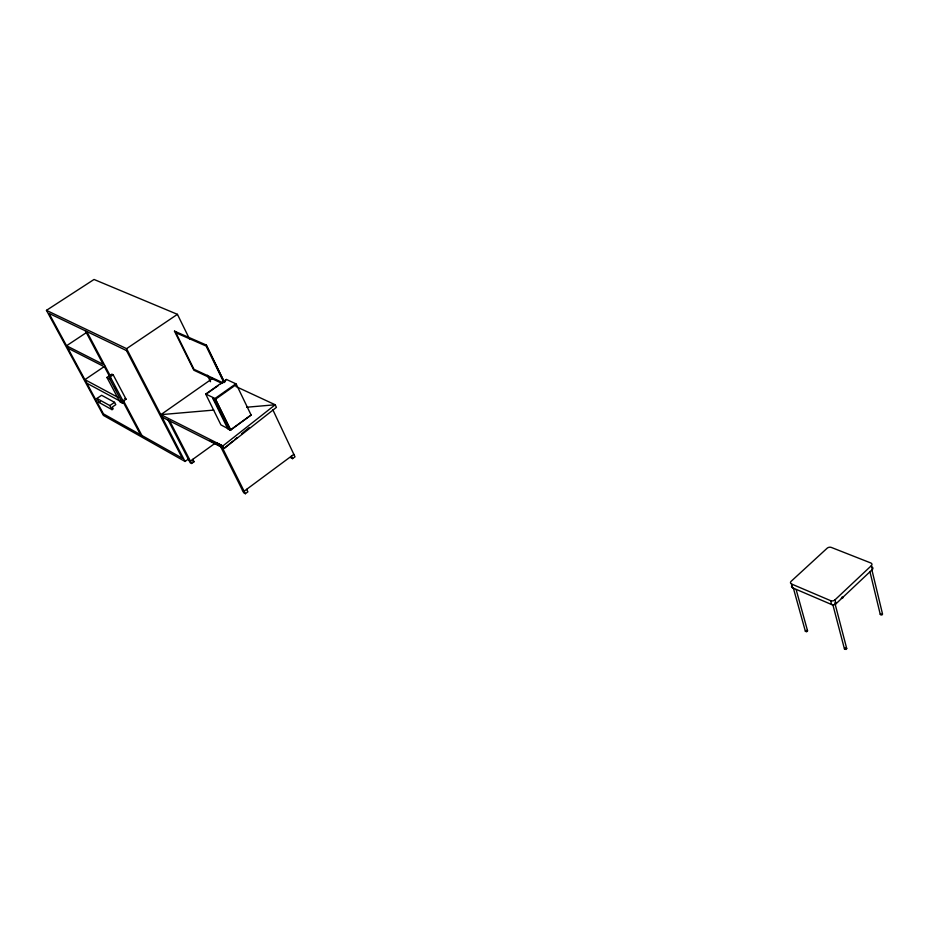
<?xml version="1.0" encoding="UTF-8"?>
<svg xmlns="http://www.w3.org/2000/svg" width="929" height="929" viewBox="0 0 929 929"><rect width="100%" height="100%" fill="white"/><g stroke="black" fill="none" stroke-linecap="round" stroke-linejoin="round"><path stroke-width="1.39" d="M834.799 602.875L846.725 648.547L846.017 649.441L844.449 648.941L832.848 604.674M844.449 648.941L844.902 648.175M871.855 569.709L882.55 614.092C882.469 615.95 878.834 614.592 881.006 613.604M796.269 590.043L807.568 630.884L806.581 631.825L805.373 631.267L793.273 587.732M805.373 631.267L805.826 630.536M791.566 584.016L830.619 600.657A3.135 2.044 -10.6 0 0 834.985 599.867L871.332 565.691A3.112 1.974 -9.8 0 0 870.763 562.951L831.316 547.425A3.019 1.893 -11.3 0 0 827.124 548.226L791.183 581.264A3.042 1.963 -12.1 0 0 791.566 584.016L792.634 587.836L831.641 604.547A3.135 2.044 -10.6 0 0 836.007 603.769L872.273 569.593A3.112 1.974 -9.7 0 0 872.006 566.992M232.865 441.124L224.121 448.405L162.169 417.156M235.049 439.301L237.232 437.489M241.598 433.843L249.251 427.479M212.567 378.428L160.88 414.659L222.89 445.92L275.193 404.765L276.412 407.366L224.121 448.405L210.256 440.694M293.843 454.339L244.118 491.197L242.457 490.268M219.499 444.376L243.7 492.765L245.372 493.705L247.892 491.836L246.638 489.328M290.858 457.788L292.565 458.659L295.016 456.836L272.801 409.701M214.982 443.354L190.387 461.074L188.889 460.238M168.091 419.966L190.131 462.642L191.629 463.478L194.056 461.725L192.814 459.321M189.516 338.957L177.427 314.339L94.038 279.466L46.45 310.344L103.398 415.402L185.045 461.458L188.541 458.938M229.858 429.93L230.369 429.558L215.319 398.994L212.799 398.402L227.86 428.908L229.858 429.93L214.796 399.365L212.799 398.402M230.706 429.732L251.109 415.031L236.28 384.246L235.861 383.805L215.052 398.46L205.681 394.024L220.928 424.901L230.764 430.092L215.145 398.518M230.624 430.081L251.109 415.031M215.644 399.156L236.407 384.467M205.832 393.989L226.455 379.462L235.815 383.77M205.773 394.361L218.373 385.489M220.661 383.874L226.455 379.462M122.465 401.711L126.089 399.215L113.187 374.84L111.828 374.143L106.94 377.464L119.899 401.816L122.616 403.279L123.824 402.443L110.876 378.033L109.517 377.337L113.187 374.84M112.014 409.654L113.199 408.841L112.258 407.088L115.788 404.649L114.546 402.315L101.598 395.278L96.918 398.471L99.101 402.512L112.014 409.654L109.819 405.567L96.918 398.471M109.819 405.567L114.546 402.315M99.101 402.512L100.274 401.711M106.94 377.464L109.645 378.869L110.876 378.033M46.45 310.344L126.588 348.654L177.427 314.339M104.896 366.131L84.899 379.647L117.948 397.345M86.92 332.257L66.54 345.762L103.154 364.354L85.352 330.817M160.88 414.659L213.751 410.084M246.615 407.239L275.193 404.765L235.885 386.51M842.127 596.906L842.975 597.823L841.279 598.288M845.75 647.954L846.725 648.547M806.929 630.338L807.568 630.884M221.915 383.329L193.847 370.218L174.478 331.142L206.261 345.019L223.959 381.238M222.774 380.437L225.399 381.645M223.018 382.829L193.987 369.289L175.906 332.791L206.099 346.018L223.645 382.133M230.369 429.558L228.383 428.548L220.219 412.011M67.817 348.131L104.454 366.804L109.785 376.826M216.968 443.04L221.16 445.258L224.121 448.405L222.89 445.92M124.73 398.495L126.089 399.215M86.827 383.212L123.72 403.07L140.523 434.726M192.558 460.889L194.056 461.725M174.478 331.142L176.835 332.663M214.204 400.12C213.856 398.553 215.029 401.293 214.344 400.027M86.745 331.49L110.307 375.897M123.092 400.004L141.94 435.527M114.697 387.091L115.997 389.518M109.645 378.869L122.616 403.279M126.588 348.654L185.045 461.458M169.589 420.756L191.629 463.478M221.16 445.258L245.372 493.705M213.322 398.03L215.203 401.839M207.341 375.246L210.523 381.726M206.261 345.019L224.481 382.539M291.381 456.151L292.565 458.659M830.619 600.657L831.641 604.547M834.985 599.867L836.007 603.769M869.881 571.486L880.286 614.452M871.332 565.691L872.273 569.593M792.634 587.836A3.042 1.963 -12.1 0 1 792.007 585.328M126.483 350.57L48.993 313.363L103.433 413.869L182.328 458.229L126.483 350.57M217.281 405.752L217.792 406.786L217.281 405.752M218.048 407.308L218.559 408.33L218.048 407.308"/></g></svg>
